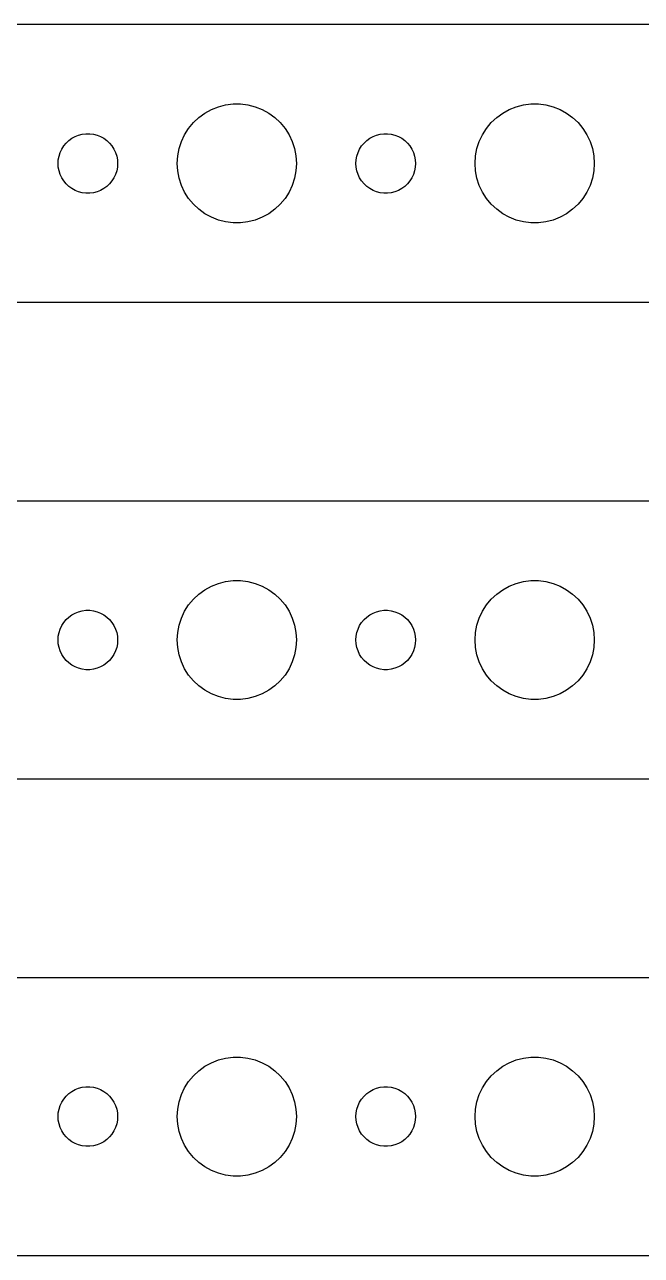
# Model space of a CAD drawing. Header units: metres. Extents: x -127 to 127, y 41 to 103.
# Drawn here: x 64.3 to 95.4, y 41 to 103 of the extents above; entities that cross this region are included whole.
import ezdxf

# ---------------------------------------------------------------- set-up
doc = ezdxf.new("R2010")
doc.units = ezdxf.units.M

msp = doc.modelspace()

# ---------------------------------------------------------------- linework, layer by layer
for p, q in [((122.314, 102.99), (-122.314, 102.99)), ((73.3925, 98.533), (73.7227, 98.7145)), ((73.7227, 98.7145), (74.073, 98.8532)), ((74.073, 98.8532), (74.4379, 98.9469)), ((74.4379, 98.9469), (74.8116, 98.9941)), ((74.8116, 98.9941), (75.1884, 98.9941)), ((75.1884, 98.9941), (75.5621, 98.9469)), ((75.5621, 98.9469), (75.927, 98.8532)), ((75.927, 98.8532), (76.2773, 98.7145)), ((76.2773, 98.7145), (76.6075, 98.533)), ((88.3925, 98.533), (88.7227, 98.7145)), ((88.7227, 98.7145), (89.073, 98.8532)), ((89.073, 98.8532), (89.4379, 98.9469)), ((89.4379, 98.9469), (89.8116, 98.9941)), ((89.8116, 98.9941), (90.1884, 98.9941)), ((90.1884, 98.9941), (90.5621, 98.9469)), ((90.5621, 98.9469), (90.927, 98.8532)), ((90.927, 98.8532), (91.2773, 98.7145)), ((91.2773, 98.7145), (91.6075, 98.533)), ((72.573, 97.7634), (72.8131, 98.0536)), ((72.8131, 98.0536), (73.0877, 98.3115)), ((73.0877, 98.3115), (73.3925, 98.533)), ((76.6075, 98.533), (76.9123, 98.3115)), ((76.9123, 98.3115), (77.1869, 98.0536)), ((77.1869, 98.0536), (77.427, 97.7634)), ((87.573, 97.7634), (87.8131, 98.0536)), ((87.8131, 98.0536), (88.0877, 98.3115)), ((88.0877, 98.3115), (88.3925, 98.533)), ((91.6075, 98.533), (91.9123, 98.3115)), ((91.9123, 98.3115), (92.1869, 98.0536)), ((92.1869, 98.0536), (92.427, 97.7634)), ((66.6963, 97.2665), (66.8613, 97.3572)), ((66.8613, 97.3572), (67.0365, 97.4266)), ((67.0365, 97.4266), (67.2189, 97.4734)), ((67.2189, 97.4734), (67.4058, 97.497)), ((67.4058, 97.497), (67.5942, 97.497)), ((67.5942, 97.497), (67.7811, 97.4734)), ((67.7811, 97.4734), (67.9635, 97.4266)), ((67.9635, 97.4266), (68.1387, 97.3572)), ((68.1387, 97.3572), (68.3037, 97.2665)), ((72.2107, 97.1044), (72.3711, 97.4453)), ((72.3711, 97.4453), (72.573, 97.7634)), ((77.427, 97.7634), (77.6289, 97.4453)), ((77.6289, 97.4453), (77.7893, 97.1044)), ((81.6963, 97.2665), (81.8613, 97.3572)), ((81.8613, 97.3572), (82.0365, 97.4266)), ((82.0365, 97.4266), (82.2189, 97.4734)), ((82.2189, 97.4734), (82.4058, 97.497)), ((82.4058, 97.497), (82.5942, 97.497)), ((82.5942, 97.497), (82.7811, 97.4734)), ((82.7811, 97.4734), (82.9635, 97.4266)), ((82.9635, 97.4266), (83.1387, 97.3572)), ((83.1387, 97.3572), (83.3037, 97.2665)), ((87.2107, 97.1044), (87.3711, 97.4453)), ((87.3711, 97.4453), (87.573, 97.7634)), ((92.427, 97.7634), (92.6289, 97.4453)), ((92.6289, 97.4453), (92.7893, 97.1044)), ((66.1053, 96.5522), (66.1855, 96.7226)), ((66.1855, 96.7226), (66.2865, 96.8817)), ((66.2865, 96.8817), (66.4065, 97.0268)), ((66.4065, 97.0268), (66.5439, 97.1558)), ((66.5439, 97.1558), (66.6963, 97.2665)), ((68.3037, 97.2665), (68.4561, 97.1558)), ((68.4561, 97.1558), (68.5934, 97.0268)), ((68.5934, 97.0268), (68.7135, 96.8817)), ((68.7135, 96.8817), (68.8145, 96.7226)), ((68.8145, 96.7226), (68.8947, 96.5522)), ((72.0237, 96.376), (72.0943, 96.7461)), ((72.0943, 96.7461), (72.2107, 97.1044)), ((77.7893, 97.1044), (77.9057, 96.7461)), ((77.9057, 96.7461), (77.9763, 96.376)), ((81.1053, 96.5522), (81.1855, 96.7226)), ((81.1855, 96.7226), (81.2865, 96.8817)), ((81.2865, 96.8817), (81.4065, 97.0268)), ((81.4065, 97.0268), (81.5439, 97.1558)), ((81.5439, 97.1558), (81.6963, 97.2665)), ((83.3037, 97.2665), (83.4561, 97.1558)), ((83.4561, 97.1558), (83.5934, 97.0268)), ((83.5934, 97.0268), (83.7135, 96.8817)), ((83.7135, 96.8817), (83.8145, 96.7226)), ((83.8145, 96.7226), (83.8947, 96.5522)), ((87.0237, 96.376), (87.0943, 96.7461)), ((87.0943, 96.7461), (87.2107, 97.1044)), ((92.7893, 97.1044), (92.9057, 96.7461)), ((92.9057, 96.7461), (92.9763, 96.376)), ((66, 96), (66.0118, 96.188)), ((66.0118, 96.188), (66.0471, 96.373)), ((66.0471, 96.373), (66.1053, 96.5522)), ((68.8947, 96.5522), (68.9529, 96.373)), ((68.9529, 96.373), (68.9882, 96.188)), ((68.9882, 96.188), (69, 96)), ((72, 96), (72.0237, 96.376)), ((77.9763, 96.376), (78, 96)), ((81, 96), (81.0118, 96.188)), ((81.0118, 96.188), (81.0471, 96.373)), ((81.0471, 96.373), (81.1053, 96.5522)), ((83.8947, 96.5522), (83.9529, 96.373)), ((83.9529, 96.373), (83.9882, 96.188)), ((83.9882, 96.188), (84, 96)), ((87, 96), (87.0237, 96.376)), ((92.9763, 96.376), (93, 96)), ((66.0118, 95.812), (66, 96)), ((66.0471, 95.627), (66.0118, 95.812)), ((66.1053, 95.4478), (66.0471, 95.627)), ((68.9529, 95.627), (68.8947, 95.4478)), ((68.9882, 95.812), (68.9529, 95.627)), ((69, 96), (68.9882, 95.812)), ((72.0237, 95.624), (72, 96)), ((72.0943, 95.2539), (72.0237, 95.624)), ((77.9763, 95.624), (77.9057, 95.2539)), ((78, 96), (77.9763, 95.624)), ((81.0118, 95.812), (81, 96)), ((81.0471, 95.627), (81.0118, 95.812)), ((81.1053, 95.4478), (81.0471, 95.627)), ((83.9529, 95.627), (83.8947, 95.4478)), ((83.9882, 95.812), (83.9529, 95.627)), ((84, 96), (83.9882, 95.812)), ((87.0237, 95.624), (87, 96)), ((87.0943, 95.2539), (87.0237, 95.624)), ((92.9763, 95.624), (92.9057, 95.2539)), ((93, 96), (92.9763, 95.624)), ((66.1855, 95.2774), (66.1053, 95.4478)), ((66.2865, 95.1183), (66.1855, 95.2774)), ((66.4065, 94.9732), (66.2865, 95.1183)), ((66.5439, 94.8442), (66.4065, 94.9732)), ((66.6963, 94.7335), (66.5439, 94.8442)), ((68.4561, 94.8442), (68.3037, 94.7335)), ((68.5934, 94.9732), (68.4561, 94.8442)), ((68.7135, 95.1183), (68.5934, 94.9732)), ((68.8145, 95.2774), (68.7135, 95.1183)), ((68.8947, 95.4478), (68.8145, 95.2774)), ((72.2107, 94.8956), (72.0943, 95.2539)), ((72.3711, 94.5547), (72.2107, 94.8956)), ((77.7893, 94.8956), (77.6289, 94.5547)), ((77.9057, 95.2539), (77.7893, 94.8956)), ((81.1855, 95.2774), (81.1053, 95.4478)), ((81.2865, 95.1183), (81.1855, 95.2774)), ((81.4065, 94.9732), (81.2865, 95.1183)), ((81.5439, 94.8442), (81.4065, 94.9732)), ((81.6963, 94.7335), (81.5439, 94.8442)), ((83.4561, 94.8442), (83.3037, 94.7335)), ((83.5934, 94.9732), (83.4561, 94.8442)), ((83.7135, 95.1183), (83.5934, 94.9732)), ((83.8145, 95.2774), (83.7135, 95.1183)), ((83.8947, 95.4478), (83.8145, 95.2774)), ((87.2107, 94.8956), (87.0943, 95.2539)), ((87.3711, 94.5547), (87.2107, 94.8956)), ((92.7893, 94.8956), (92.6289, 94.5547)), ((92.9057, 95.2539), (92.7893, 94.8956)), ((66.8613, 94.6428), (66.6963, 94.7335)), ((67.0365, 94.5734), (66.8613, 94.6428)), ((67.2189, 94.5266), (67.0365, 94.5734)), ((67.4058, 94.503), (67.2189, 94.5266)), ((67.5942, 94.503), (67.4058, 94.503)), ((67.7811, 94.5266), (67.5942, 94.503)), ((67.9635, 94.5734), (67.7811, 94.5266)), ((68.1387, 94.6428), (67.9635, 94.5734)), ((68.3037, 94.7335), (68.1387, 94.6428)), ((72.573, 94.2366), (72.3711, 94.5547)), ((72.8131, 93.9464), (72.573, 94.2366)), ((77.427, 94.2366), (77.1869, 93.9464)), ((77.6289, 94.5547), (77.427, 94.2366)), ((81.8613, 94.6428), (81.6963, 94.7335)), ((82.0365, 94.5734), (81.8613, 94.6428)), ((82.2189, 94.5266), (82.0365, 94.5734)), ((82.4058, 94.503), (82.2189, 94.5266)), ((82.5942, 94.503), (82.4058, 94.503)), ((82.7811, 94.5266), (82.5942, 94.503)), ((82.9635, 94.5734), (82.7811, 94.5266)), ((83.1387, 94.6428), (82.9635, 94.5734)), ((83.3037, 94.7335), (83.1387, 94.6428)), ((87.573, 94.2366), (87.3711, 94.5547)), ((87.8131, 93.9464), (87.573, 94.2366)), ((92.427, 94.2366), (92.1869, 93.9464)), ((92.6289, 94.5547), (92.427, 94.2366)), ((73.0877, 93.6885), (72.8131, 93.9464)), ((73.3925, 93.467), (73.0877, 93.6885)), ((76.9123, 93.6885), (76.6075, 93.467)), ((77.1869, 93.9464), (76.9123, 93.6885)), ((88.0877, 93.6885), (87.8131, 93.9464)), ((88.3925, 93.467), (88.0877, 93.6885)), ((91.9123, 93.6885), (91.6075, 93.467)), ((92.1869, 93.9464), (91.9123, 93.6885)), ((73.7227, 93.2855), (73.3925, 93.467)), ((74.073, 93.1468), (73.7227, 93.2855)), ((74.4379, 93.0531), (74.073, 93.1468)), ((74.8116, 93.0059), (74.4379, 93.0531)), ((75.1884, 93.0059), (74.8116, 93.0059)), ((75.5621, 93.0531), (75.1884, 93.0059)), ((75.927, 93.1468), (75.5621, 93.0531)), ((76.2773, 93.2855), (75.927, 93.1468)), ((76.6075, 93.467), (76.2773, 93.2855)), ((88.7227, 93.2855), (88.3925, 93.467)), ((89.073, 93.1468), (88.7227, 93.2855)), ((89.4379, 93.0531), (89.073, 93.1468)), ((89.8116, 93.0059), (89.4379, 93.0531)), ((90.1884, 93.0059), (89.8116, 93.0059)), ((90.5621, 93.0531), (90.1884, 93.0059)), ((90.927, 93.1468), (90.5621, 93.0531)), ((91.2773, 93.2855), (90.927, 93.1468)), ((91.6075, 93.467), (91.2773, 93.2855)), ((-122.314, 89.0099), (122.314, 89.0099)), ((122.314, 78.9901), (-122.314, 78.9901)), ((73.0877, 74.3115), (73.3925, 74.533)), ((73.3925, 74.533), (73.7227, 74.7145)), ((73.7227, 74.7145), (74.073, 74.8532)), ((74.073, 74.8532), (74.4379, 74.9469)), ((74.4379, 74.9469), (74.8116, 74.9941)), ((74.8116, 74.9941), (75.1884, 74.9941)), ((75.1884, 74.9941), (75.5621, 74.9469)), ((75.5621, 74.9469), (75.927, 74.8532)), ((75.927, 74.8532), (76.2773, 74.7145)), ((76.2773, 74.7145), (76.6075, 74.533)), ((76.6075, 74.533), (76.9123, 74.3115)), ((88.0877, 74.3115), (88.3925, 74.533)), ((88.3925, 74.533), (88.7227, 74.7145)), ((88.7227, 74.7145), (89.073, 74.8532)), ((89.073, 74.8532), (89.4379, 74.9469)), ((89.4379, 74.9469), (89.8116, 74.9941)), ((89.8116, 74.9941), (90.1884, 74.9941)), ((90.1884, 74.9941), (90.5621, 74.9469)), ((90.5621, 74.9469), (90.927, 74.8532)), ((90.927, 74.8532), (91.2773, 74.7145)), ((91.2773, 74.7145), (91.6075, 74.533)), ((91.6075, 74.533), (91.9123, 74.3115)), ((72.3711, 73.4453), (72.573, 73.7634)), ((72.573, 73.7634), (72.8131, 74.0536)), ((72.8131, 74.0536), (73.0877, 74.3115)), ((76.9123, 74.3115), (77.1869, 74.0536)), ((77.1869, 74.0536), (77.427, 73.7634)), ((77.427, 73.7634), (77.6289, 73.4453)), ((87.3711, 73.4453), (87.573, 73.7634)), ((87.573, 73.7634), (87.8131, 74.0536)), ((87.8131, 74.0536), (88.0877, 74.3115)), ((91.9123, 74.3115), (92.1869, 74.0536)), ((92.1869, 74.0536), (92.427, 73.7634)), ((92.427, 73.7634), (92.6289, 73.4453)), ((66.4065, 73.0268), (66.5439, 73.1558)), ((66.5439, 73.1558), (66.6963, 73.2665)), ((66.6963, 73.2665), (66.8613, 73.3572)), ((66.8613, 73.3572), (67.0365, 73.4266)), ((67.0365, 73.4266), (67.2189, 73.4734)), ((67.2189, 73.4734), (67.4058, 73.497)), ((67.4058, 73.497), (67.5942, 73.497)), ((67.5942, 73.497), (67.7811, 73.4734)), ((67.7811, 73.4734), (67.9635, 73.4266)), ((67.9635, 73.4266), (68.1387, 73.3572)), ((68.1387, 73.3572), (68.3037, 73.2665)), ((68.3037, 73.2665), (68.4561, 73.1558)), ((68.4561, 73.1558), (68.5934, 73.0268)), ((72.2107, 73.1044), (72.3711, 73.4453)), ((77.6289, 73.4453), (77.7893, 73.1044)), ((81.4065, 73.0268), (81.5439, 73.1558)), ((81.5439, 73.1558), (81.6963, 73.2665)), ((81.6963, 73.2665), (81.8613, 73.3572)), ((81.8613, 73.3572), (82.0365, 73.4266)), ((82.0365, 73.4266), (82.2189, 73.4734)), ((82.2189, 73.4734), (82.4058, 73.497)), ((82.4058, 73.497), (82.5942, 73.497)), ((82.5942, 73.497), (82.7811, 73.4734)), ((82.7811, 73.4734), (82.9635, 73.4266)), ((82.9635, 73.4266), (83.1387, 73.3572)), ((83.1387, 73.3572), (83.3037, 73.2665)), ((83.3037, 73.2665), (83.4561, 73.1558)), ((83.4561, 73.1558), (83.5934, 73.0268)), ((87.2107, 73.1044), (87.3711, 73.4453)), ((92.6289, 73.4453), (92.7893, 73.1044)), ((66.0471, 72.373), (66.1053, 72.5522)), ((66.1053, 72.5522), (66.1855, 72.7226)), ((66.1855, 72.7226), (66.2865, 72.8817)), ((66.2865, 72.8817), (66.4065, 73.0268)), ((68.5934, 73.0268), (68.7135, 72.8817)), ((68.7135, 72.8817), (68.8145, 72.7226)), ((68.8145, 72.7226), (68.8947, 72.5522)), ((68.8947, 72.5522), (68.9529, 72.373)), ((72.0237, 72.376), (72.0943, 72.7461)), ((72.0943, 72.7461), (72.2107, 73.1044)), ((77.7893, 73.1044), (77.9057, 72.7461)), ((77.9057, 72.7461), (77.9763, 72.376)), ((81.0471, 72.373), (81.1053, 72.5522)), ((81.1053, 72.5522), (81.1855, 72.7226)), ((81.1855, 72.7226), (81.2865, 72.8817)), ((81.2865, 72.8817), (81.4065, 73.0268)), ((83.5934, 73.0268), (83.7135, 72.8817)), ((83.7135, 72.8817), (83.8145, 72.7226)), ((83.8145, 72.7226), (83.8947, 72.5522)), ((83.8947, 72.5522), (83.9529, 72.373)), ((87.0237, 72.376), (87.0943, 72.7461)), ((87.0943, 72.7461), (87.2107, 73.1044)), ((92.7893, 73.1044), (92.9057, 72.7461)), ((92.9057, 72.7461), (92.9763, 72.376)), ((66, 72), (66.0118, 72.188)), ((66.0118, 71.812), (66, 72)), ((66.0118, 72.188), (66.0471, 72.373)), ((68.9529, 72.373), (68.9882, 72.188)), ((68.9882, 72.188), (69, 72)), ((69, 72), (68.9882, 71.812)), ((72, 72), (72.0237, 72.376)), ((72.0237, 71.624), (72, 72)), ((77.9763, 72.376), (78, 72)), ((78, 72), (77.9763, 71.624)), ((81, 72), (81.0118, 72.188)), ((81.0118, 71.812), (81, 72)), ((81.0118, 72.188), (81.0471, 72.373)), ((83.9529, 72.373), (83.9882, 72.188)), ((83.9882, 72.188), (84, 72)), ((84, 72), (83.9882, 71.812)), ((87, 72), (87.0237, 72.376)), ((87.0237, 71.624), (87, 72)), ((92.9763, 72.376), (93, 72)), ((93, 72), (92.9763, 71.624)), ((66.0471, 71.627), (66.0118, 71.812)), ((66.1053, 71.4478), (66.0471, 71.627)), ((66.1855, 71.2774), (66.1053, 71.4478)), ((66.2865, 71.1183), (66.1855, 71.2774)), ((68.8145, 71.2774), (68.7135, 71.1183)), ((68.8947, 71.4478), (68.8145, 71.2774)), ((68.9529, 71.627), (68.8947, 71.4478)), ((68.9882, 71.812), (68.9529, 71.627)), ((72.0943, 71.2539), (72.0237, 71.624)), ((77.9763, 71.624), (77.9057, 71.2539)), ((81.0471, 71.627), (81.0118, 71.812)), ((81.1053, 71.4478), (81.0471, 71.627)), ((81.1855, 71.2774), (81.1053, 71.4478)), ((81.2865, 71.1183), (81.1855, 71.2774)), ((83.8145, 71.2774), (83.7135, 71.1183)), ((83.8947, 71.4478), (83.8145, 71.2774)), ((83.9529, 71.627), (83.8947, 71.4478)), ((83.9882, 71.812), (83.9529, 71.627)), ((87.0943, 71.2539), (87.0237, 71.624)), ((92.9763, 71.624), (92.9057, 71.2539)), ((66.4065, 70.9732), (66.2865, 71.1183)), ((66.5439, 70.8442), (66.4065, 70.9732)), ((66.6963, 70.7335), (66.5439, 70.8442)), ((66.8613, 70.6428), (66.6963, 70.7335)), ((68.3037, 70.7335), (68.1387, 70.6428)), ((68.4561, 70.8442), (68.3037, 70.7335)), ((68.5934, 70.9732), (68.4561, 70.8442)), ((68.7135, 71.1183), (68.5934, 70.9732)), ((72.2107, 70.8956), (72.0943, 71.2539)), ((72.3711, 70.5547), (72.2107, 70.8956)), ((77.7893, 70.8956), (77.6289, 70.5547)), ((77.9057, 71.2539), (77.7893, 70.8956)), ((81.4065, 70.9732), (81.2865, 71.1183)), ((81.5439, 70.8442), (81.4065, 70.9732)), ((81.6963, 70.7335), (81.5439, 70.8442)), ((81.8613, 70.6428), (81.6963, 70.7335)), ((83.3037, 70.7335), (83.1387, 70.6428)), ((83.4561, 70.8442), (83.3037, 70.7335)), ((83.5934, 70.9732), (83.4561, 70.8442)), ((83.7135, 71.1183), (83.5934, 70.9732)), ((87.2107, 70.8956), (87.0943, 71.2539)), ((87.3711, 70.5547), (87.2107, 70.8956)), ((92.7893, 70.8956), (92.6289, 70.5547)), ((92.9057, 71.2539), (92.7893, 70.8956)), ((67.0365, 70.5734), (66.8613, 70.6428)), ((67.2189, 70.5266), (67.0365, 70.5734)), ((67.4058, 70.503), (67.2189, 70.5266)), ((67.5942, 70.503), (67.4058, 70.503)), ((67.7811, 70.5266), (67.5942, 70.503)), ((67.9635, 70.5734), (67.7811, 70.5266)), ((68.1387, 70.6428), (67.9635, 70.5734)), ((72.573, 70.2366), (72.3711, 70.5547)), ((72.8131, 69.9464), (72.573, 70.2366)), ((77.427, 70.2366), (77.1869, 69.9464)), ((77.6289, 70.5547), (77.427, 70.2366)), ((82.0365, 70.5734), (81.8613, 70.6428)), ((82.2189, 70.5266), (82.0365, 70.5734)), ((82.4058, 70.503), (82.2189, 70.5266)), ((82.5942, 70.503), (82.4058, 70.503)), ((82.7811, 70.5266), (82.5942, 70.503)), ((82.9635, 70.5734), (82.7811, 70.5266)), ((83.1387, 70.6428), (82.9635, 70.5734)), ((87.573, 70.2366), (87.3711, 70.5547)), ((87.8131, 69.9464), (87.573, 70.2366)), ((92.427, 70.2366), (92.1869, 69.9464)), ((92.6289, 70.5547), (92.427, 70.2366)), ((73.0877, 69.6885), (72.8131, 69.9464)), ((73.3925, 69.467), (73.0877, 69.6885)), ((73.7227, 69.2855), (73.3925, 69.467)), ((76.6075, 69.467), (76.2773, 69.2855)), ((76.9123, 69.6885), (76.6075, 69.467)), ((77.1869, 69.9464), (76.9123, 69.6885)), ((88.0877, 69.6885), (87.8131, 69.9464)), ((88.3925, 69.467), (88.0877, 69.6885)), ((88.7227, 69.2855), (88.3925, 69.467)), ((91.6075, 69.467), (91.2773, 69.2855)), ((91.9123, 69.6885), (91.6075, 69.467)), ((92.1869, 69.9464), (91.9123, 69.6885)), ((74.073, 69.1468), (73.7227, 69.2855)), ((74.4379, 69.0531), (74.073, 69.1468)), ((74.8116, 69.0059), (74.4379, 69.0531)), ((75.1884, 69.0059), (74.8116, 69.0059)), ((75.5621, 69.0531), (75.1884, 69.0059)), ((75.927, 69.1468), (75.5621, 69.0531)), ((76.2773, 69.2855), (75.927, 69.1468)), ((89.073, 69.1468), (88.7227, 69.2855)), ((89.4379, 69.0531), (89.073, 69.1468)), ((89.8116, 69.0059), (89.4379, 69.0531)), ((90.1884, 69.0059), (89.8116, 69.0059)), ((90.5621, 69.0531), (90.1884, 69.0059)), ((90.927, 69.1468), (90.5621, 69.0531)), ((91.2773, 69.2855), (90.927, 69.1468)), ((-122.314, 65.0099), (122.314, 65.0099)), ((122.314, 54.9901), (-122.314, 54.9901)), ((73.7227, 50.7145), (74.073, 50.8532)), ((74.073, 50.8532), (74.4379, 50.9469)), ((74.4379, 50.9469), (74.8116, 50.9941)), ((74.8116, 50.9941), (75.1884, 50.9941)), ((75.1884, 50.9941), (75.5621, 50.9469)), ((75.5621, 50.9469), (75.927, 50.8532)), ((75.927, 50.8532), (76.2773, 50.7145)), ((88.7227, 50.7145), (89.073, 50.8532)), ((89.073, 50.8532), (89.4379, 50.9469)), ((89.4379, 50.9469), (89.8116, 50.9941)), ((89.8116, 50.9941), (90.1884, 50.9941)), ((90.1884, 50.9941), (90.5621, 50.9469)), ((90.5621, 50.9469), (90.927, 50.8532)), ((90.927, 50.8532), (91.2773, 50.7145)), ((72.8131, 50.0536), (73.0877, 50.3115)), ((73.0877, 50.3115), (73.3925, 50.533)), ((73.3925, 50.533), (73.7227, 50.7145)), ((76.2773, 50.7145), (76.6075, 50.533)), ((76.6075, 50.533), (76.9123, 50.3115)), ((76.9123, 50.3115), (77.1869, 50.0536)), ((87.8131, 50.0536), (88.0877, 50.3115)), ((88.0877, 50.3115), (88.3925, 50.533)), ((88.3925, 50.533), (88.7227, 50.7145)), ((91.2773, 50.7145), (91.6075, 50.533)), ((91.6075, 50.533), (91.9123, 50.3115)), ((91.9123, 50.3115), (92.1869, 50.0536)), ((72.3711, 49.4453), (72.573, 49.7634)), ((72.573, 49.7634), (72.8131, 50.0536)), ((77.1869, 50.0536), (77.427, 49.7634)), ((77.427, 49.7634), (77.6289, 49.4453)), ((87.3711, 49.4453), (87.573, 49.7634)), ((87.573, 49.7634), (87.8131, 50.0536)), ((92.1869, 50.0536), (92.427, 49.7634)), ((92.427, 49.7634), (92.6289, 49.4453)), ((66.2865, 48.8817), (66.4065, 49.0268)), ((66.4065, 49.0268), (66.5439, 49.1558)), ((66.5439, 49.1558), (66.6963, 49.2665)), ((66.6963, 49.2665), (66.8613, 49.3572)), ((66.8613, 49.3572), (67.0365, 49.4266)), ((67.0365, 49.4266), (67.2189, 49.4734)), ((67.2189, 49.4734), (67.4058, 49.497)), ((67.4058, 49.497), (67.5942, 49.497)), ((67.5942, 49.497), (67.7811, 49.4734)), ((67.7811, 49.4734), (67.9635, 49.4266)), ((67.9635, 49.4266), (68.1387, 49.3572)), ((68.1387, 49.3572), (68.3037, 49.2665)), ((68.3037, 49.2665), (68.4561, 49.1558)), ((68.4561, 49.1558), (68.5934, 49.0268)), ((68.5934, 49.0268), (68.7135, 48.8817)), ((72.0943, 48.7461), (72.2107, 49.1044)), ((72.2107, 49.1044), (72.3711, 49.4453)), ((77.6289, 49.4453), (77.7893, 49.1044)), ((77.7893, 49.1044), (77.9057, 48.7461)), ((81.2865, 48.8817), (81.4065, 49.0268)), ((81.4065, 49.0268), (81.5439, 49.1558)), ((81.5439, 49.1558), (81.6963, 49.2665)), ((81.6963, 49.2665), (81.8613, 49.3572)), ((81.8613, 49.3572), (82.0365, 49.4266)), ((82.0365, 49.4266), (82.2189, 49.4734)), ((82.2189, 49.4734), (82.4058, 49.497)), ((82.4058, 49.497), (82.5942, 49.497)), ((82.5942, 49.497), (82.7811, 49.4734)), ((82.7811, 49.4734), (82.9635, 49.4266)), ((82.9635, 49.4266), (83.1387, 49.3572)), ((83.1387, 49.3572), (83.3037, 49.2665)), ((83.3037, 49.2665), (83.4561, 49.1558)), ((83.4561, 49.1558), (83.5934, 49.0268)), ((83.5934, 49.0268), (83.7135, 48.8817)), ((87.0943, 48.7461), (87.2107, 49.1044)), ((87.2107, 49.1044), (87.3711, 49.4453)), ((92.6289, 49.4453), (92.7893, 49.1044)), ((92.7893, 49.1044), (92.9057, 48.7461)), ((66.0118, 48.188), (66.0471, 48.373)), ((66.0471, 48.373), (66.1053, 48.5522)), ((66.1053, 48.5522), (66.1855, 48.7226)), ((66.1855, 48.7226), (66.2865, 48.8817)), ((68.7135, 48.8817), (68.8145, 48.7226)), ((68.8145, 48.7226), (68.8947, 48.5522)), ((68.8947, 48.5522), (68.9529, 48.373)), ((68.9529, 48.373), (68.9882, 48.188)), ((72, 48), (72.0237, 48.376)), ((72.0237, 48.376), (72.0943, 48.7461)), ((77.9057, 48.7461), (77.9763, 48.376)), ((77.9763, 48.376), (78, 48)), ((81.0118, 48.188), (81.0471, 48.373)), ((81.0471, 48.373), (81.1053, 48.5522)), ((81.1053, 48.5522), (81.1855, 48.7226)), ((81.1855, 48.7226), (81.2865, 48.8817)), ((83.7135, 48.8817), (83.8145, 48.7226)), ((83.8145, 48.7226), (83.8947, 48.5522)), ((83.8947, 48.5522), (83.9529, 48.373)), ((83.9529, 48.373), (83.9882, 48.188)), ((87, 48), (87.0237, 48.376)), ((87.0237, 48.376), (87.0943, 48.7461)), ((92.9057, 48.7461), (92.9763, 48.376)), ((92.9763, 48.376), (93, 48)), ((66, 48), (66.0118, 48.188)), ((66.0118, 47.812), (66, 48)), ((66.0471, 47.627), (66.0118, 47.812)), ((68.9882, 47.812), (68.9529, 47.627)), ((68.9882, 48.188), (69, 48)), ((69, 48), (68.9882, 47.812)), ((72.0237, 47.624), (72, 48)), ((78, 48), (77.9763, 47.624)), ((81, 48), (81.0118, 48.188)), ((81.0118, 47.812), (81, 48)), ((81.0471, 47.627), (81.0118, 47.812)), ((83.9882, 47.812), (83.9529, 47.627)), ((83.9882, 48.188), (84, 48)), ((84, 48), (83.9882, 47.812)), ((87.0237, 47.624), (87, 48)), ((93, 48), (92.9763, 47.624)), ((66.1053, 47.4478), (66.0471, 47.627)), ((66.1855, 47.2774), (66.1053, 47.4478)), ((66.2865, 47.1183), (66.1855, 47.2774)), ((66.4065, 46.9732), (66.2865, 47.1183)), ((68.7135, 47.1183), (68.5934, 46.9732)), ((68.8145, 47.2774), (68.7135, 47.1183)), ((68.8947, 47.4478), (68.8145, 47.2774)), ((68.9529, 47.627), (68.8947, 47.4478)), ((72.0943, 47.2539), (72.0237, 47.624)), ((72.2107, 46.8956), (72.0943, 47.2539)), ((77.9057, 47.2539), (77.7893, 46.8956)), ((77.9763, 47.624), (77.9057, 47.2539)), ((81.1053, 47.4478), (81.0471, 47.627)), ((81.1855, 47.2774), (81.1053, 47.4478)), ((81.2865, 47.1183), (81.1855, 47.2774)), ((81.4065, 46.9732), (81.2865, 47.1183)), ((83.7135, 47.1183), (83.5934, 46.9732)), ((83.8145, 47.2774), (83.7135, 47.1183)), ((83.8947, 47.4478), (83.8145, 47.2774)), ((83.9529, 47.627), (83.8947, 47.4478)), ((87.0943, 47.2539), (87.0237, 47.624)), ((87.2107, 46.8956), (87.0943, 47.2539)), ((92.9057, 47.2539), (92.7893, 46.8956)), ((92.9763, 47.624), (92.9057, 47.2539)), ((66.5439, 46.8442), (66.4065, 46.9732)), ((66.6963, 46.7335), (66.5439, 46.8442)), ((66.8613, 46.6428), (66.6963, 46.7335)), ((67.0365, 46.5734), (66.8613, 46.6428)), ((67.2189, 46.5266), (67.0365, 46.5734)), ((67.4058, 46.503), (67.2189, 46.5266)), ((67.5942, 46.503), (67.4058, 46.503)), ((67.7811, 46.5266), (67.5942, 46.503)), ((67.9635, 46.5734), (67.7811, 46.5266)), ((68.1387, 46.6428), (67.9635, 46.5734)), ((68.3037, 46.7335), (68.1387, 46.6428)), ((68.4561, 46.8442), (68.3037, 46.7335)), ((68.5934, 46.9732), (68.4561, 46.8442)), ((72.3711, 46.5547), (72.2107, 46.8956)), ((72.573, 46.2366), (72.3711, 46.5547)), ((77.6289, 46.5547), (77.427, 46.2366)), ((77.7893, 46.8956), (77.6289, 46.5547)), ((81.5439, 46.8442), (81.4065, 46.9732)), ((81.6963, 46.7335), (81.5439, 46.8442)), ((81.8613, 46.6428), (81.6963, 46.7335)), ((82.0365, 46.5734), (81.8613, 46.6428)), ((82.2189, 46.5266), (82.0365, 46.5734)), ((82.4058, 46.503), (82.2189, 46.5266)), ((82.5942, 46.503), (82.4058, 46.503)), ((82.7811, 46.5266), (82.5942, 46.503)), ((82.9635, 46.5734), (82.7811, 46.5266)), ((83.1387, 46.6428), (82.9635, 46.5734)), ((83.3037, 46.7335), (83.1387, 46.6428)), ((83.4561, 46.8442), (83.3037, 46.7335)), ((83.5934, 46.9732), (83.4561, 46.8442)), ((87.3711, 46.5547), (87.2107, 46.8956)), ((87.573, 46.2366), (87.3711, 46.5547)), ((92.6289, 46.5547), (92.427, 46.2366)), ((92.7893, 46.8956), (92.6289, 46.5547)), ((72.8131, 45.9464), (72.573, 46.2366)), ((73.0877, 45.6885), (72.8131, 45.9464)), ((77.1869, 45.9464), (76.9123, 45.6885)), ((77.427, 46.2366), (77.1869, 45.9464)), ((87.8131, 45.9464), (87.573, 46.2366)), ((88.0877, 45.6885), (87.8131, 45.9464)), ((92.1869, 45.9464), (91.9123, 45.6885)), ((92.427, 46.2366), (92.1869, 45.9464)), ((73.3925, 45.467), (73.0877, 45.6885)), ((73.7227, 45.2855), (73.3925, 45.467)), ((74.073, 45.1468), (73.7227, 45.2855)), ((76.2773, 45.2855), (75.927, 45.1468)), ((76.6075, 45.467), (76.2773, 45.2855)), ((76.9123, 45.6885), (76.6075, 45.467)), ((88.3925, 45.467), (88.0877, 45.6885)), ((88.7227, 45.2855), (88.3925, 45.467)), ((89.073, 45.1468), (88.7227, 45.2855)), ((91.2773, 45.2855), (90.927, 45.1468)), ((91.6075, 45.467), (91.2773, 45.2855)), ((91.9123, 45.6885), (91.6075, 45.467)), ((74.4379, 45.0531), (74.073, 45.1468)), ((74.8116, 45.0059), (74.4379, 45.0531)), ((75.1884, 45.0059), (74.8116, 45.0059)), ((75.5621, 45.0531), (75.1884, 45.0059)), ((75.927, 45.1468), (75.5621, 45.0531)), ((89.4379, 45.0531), (89.073, 45.1468)), ((89.8116, 45.0059), (89.4379, 45.0531)), ((90.1884, 45.0059), (89.8116, 45.0059)), ((90.5621, 45.0531), (90.1884, 45.0059)), ((90.927, 45.1468), (90.5621, 45.0531)), ((-122.314, 41.0099), (122.314, 41.0099))]:
    msp.add_line(p, q)

doc.saveas('drawing.dxf')
